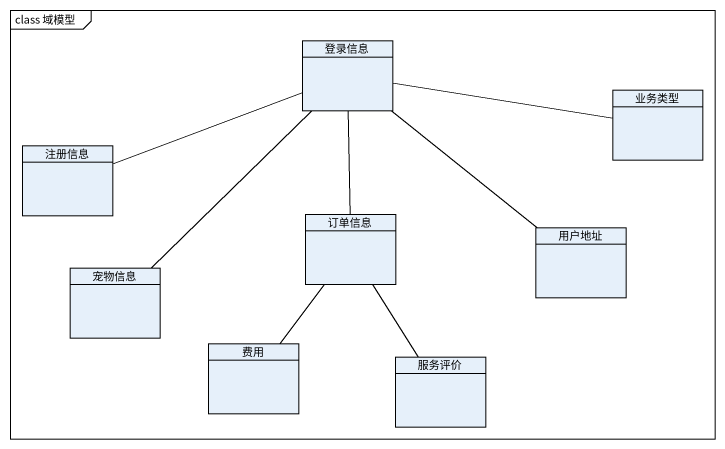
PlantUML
@startuml
mainframe class 域模型
hide circle
hide empty members
class 登录信息
class 业务类型
class 注册信息
class 订单信息
class 用户地址
class 宠物信息
class 费用
class 服务评价
登录信息 -right- 业务类型
登录信息 -left- 注册信息
登录信息 -- 订单信息
登录信息 -- 用户地址
登录信息 -- 宠物信息
订单信息 -- 费用
订单信息 -- 服务评价
@enduml
